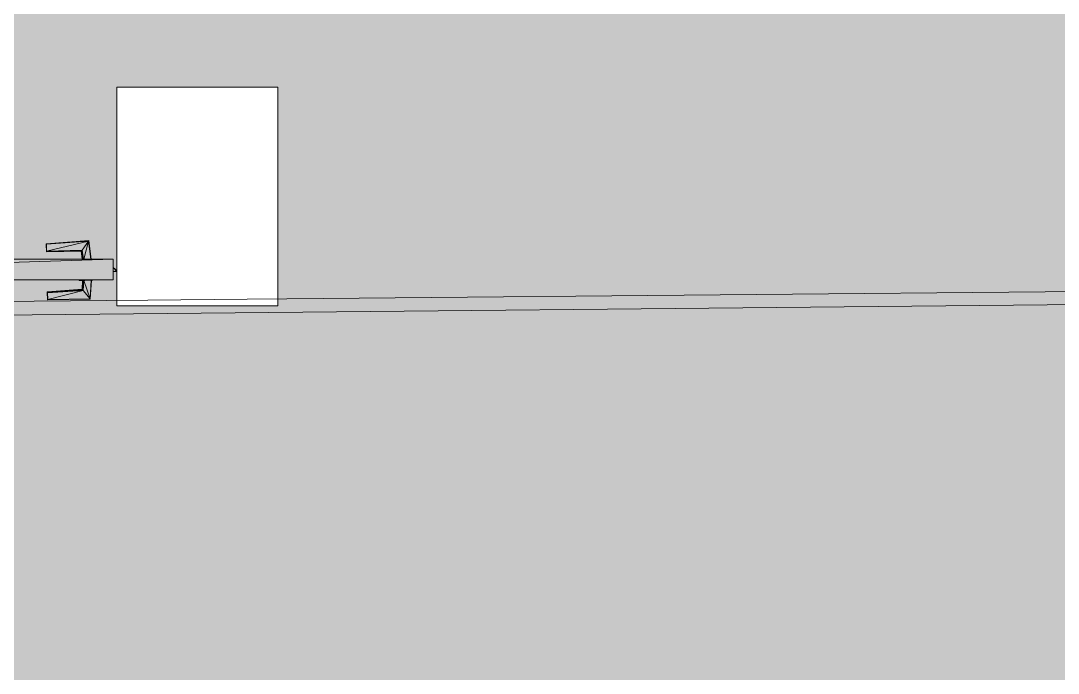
# Model space of a CAD drawing. Header units: millimetres. Extents: x 132836 to 1862386, y -330276 to -143438.
# Drawn here: x 209873 to 211583, y -272100 to -271025 of the extents above; entities that cross this region are included whole.
import ezdxf

# ---------------------------------------------------------------- set-up
doc = ezdxf.new("R2010")
doc.units = ezdxf.units.MM
doc.header["$MEASUREMENT"] = 0
doc.linetypes.add('Wipeout_Contour', pattern=[1000, 0, -1000])
for name, color, linetype in [('Divers - Dessin général', 7, 'Continuous'), ('Nouveau_0', 7, 'Continuous'), ('Structure - Murs extérieurs', 7, 'Continuous')]:
    doc.layers.add(name, color=color, linetype=linetype)

msp = doc.modelspace()

# ---------------------------------------------------------------- hatches: boundary and pattern name
at = {"linetype": 'Continuous', "lineweight": 0, "true_color": 0x6f6f6f}
h = msp.add_hatch(color=8, dxfattribs=at)
h.paths.add_polyline_path([(141848.442, -275935.042), (141848.442, -295062.571), (269220.821, -293826.868), (269220.821, -270902.734), (268763.049, -270902.734), (254213.6, -271040.575), (254213.6, -163437.635), (153156.2, -163437.635), (153156.2, -271040.575), (153182.962, -271040.57), (153183.146, -272000.514, -0.40942736), (149183.681, -275935.042)])
h.paths.add_polyline_path([(158435.584, -260639.953), (155145.584, -260639.953), (155145.584, -248364.953), (155145.584, -243089.974), (155145.584, -242189.974), (158435.584, -242189.974)], flags=0)
h.paths.add_polyline_path([(196775.042, -260810.571), (196775.042, -222495.57), (186955.542, -222495.57), (186955.542, -218295.57), (196754.55, -218295.57), (196754.55, -208495.57), (196754.55, -204495.57), (193355.542, -204495.57), (193355.542, -201780.57), (193355.542, -195161.535), (195576.034, -195161.535), (195576.034, -189810.571), (217850.068, -189810.571), (217850.068, -262266.885), (245610.045, -262266.885), (245610.045, -253395.571), (245626.034, -253395.571), (246426.034, -253395.571), (247826.034, -253395.571), (247826.034, -248005.571), (247826.034, -246605.571), (245626.034, -246605.571), (245610.045, -246605.571), (245610.045, -171995.57), (212806.28, -171995.57), (161503.433, -171995.57), (161503.433, -193810.571), (161503.433, -230015.57), (161503.433, -260810.571)], flags=0)
h.paths.add_polyline_path([(162737.042, -269433.913, -0.09031866), (162858.773, -268727.623, -0.20144873), (163912.639, -267592.74, -0.10421145), (164718.006, -267415.055), (165317.979, -267409.371, -0.10404461), (166125.354, -267571.244, -0.23825546), (167284.257, -268953.318, -0.05518862), (167336.836, -269390.334), (167338.931, -269611.438), (167351.046, -270890.267), (167092.583, -271892.761, -0.26794919), (165370.083, -272909.124), (164770.11, -272914.808, -0.19371746), (163379.252, -272370.185, -0.07056876), (163028.663, -271931.262, -0.1316525), (162751.253, -270933.845)], flags=0)
h.paths.add_polyline_path([(173316.986, -273599.031), (173316.986, -273452.052), (173330.488, -267377.824, -0.3805567), (175316.986, -265609.826), (175394.714, -265609.826), (175394.714, -270609.826), (190394.714, -270609.826), (190394.714, -265609.826), (195356.191, -265609.826, -0.41421356), (196856.191, -267109.826), (196856.191, -273660.699, -0.34550161), (195137.285, -275433.432), (175327.752, -275599.002, -0.4157911)], flags=0)
h.paths.add_polyline_path([(205510.093, -271504.083, -0.13447393), (205230.948, -270484.937), (205230.948, -268984.937, -0.41421356), (207230.948, -266984.937), (207830.948, -266984.937, -0.41421356), (209830.948, -268984.937), (209830.948, -270484.937, -0.12882035), (209574.03, -271465.581, -0.27093629), (207830.948, -272484.937), (207230.948, -272484.937, -0.26498)], flags=0)
h.paths.add_polyline_path([(217862.687, -273329.325), (217869.949, -267730.336, -0.09856151), (218100.718, -266943.721), (218117.681, -266951.545, -0.258849), (219955.479, -265605.827), (219953.141, -265587.294), (220637.569, -265587.294), (220637.569, -265687.294), (220637.569, -270687.294), (250537.569, -270687.294), (250537.569, -265687.294), (252208.004, -265687.294), (254186.294, -265687.294), (254186.294, -267687.294), (254186.294, -271062.255, 0.00134576), (254186.323, -271073.021), (254197.209, -273095.233, -0.41421356), (252208.004, -275105.97), (243484.534, -275105.97, -0.00518896), (243431.438, -275116.103), (235447.992, -275196.191), (220071.012, -275253.24, -0.38655333), (217873.089, -273475.385, -0.02518922)], flags=0)

# ---------------------------------------------------------------- linework, layer by layer
at = {"color": 7, "linetype": 'Continuous', "lineweight": 20}
for p, q in [((209984.682, -271387.249), (209914.666, -271392.795)), ((209984.717, -271387.278), (209914.666, -271392.795)), ((209984.717, -271387.278), (209914.701, -271392.818)), ((209914.741, -271392.869), (209984.717, -271387.278)), ((209984.729, -271387.346), (209914.741, -271392.869)), ((209984.706, -271387.453), (209914.741, -271392.869)), ((209914.782, -271392.949), (209984.706, -271387.453)), ((209984.659, -271387.599), (209914.782, -271392.949)), ((209984.659, -271387.599), (209914.823, -271393.059)), ((209914.869, -271393.198), (209984.659, -271387.599)), ((209984.589, -271387.784), (209914.869, -271393.198)), ((209984.485, -271388.008), (209914.869, -271393.198)), ((209984.485, -271388.008), (209914.91, -271393.367)), ((209915.334, -271404.415), (209984.485, -271388.008)), ((209974.199, -271402.743), (209984.485, -271388.008)), ((209976.644, -271418.004), (209984.485, -271388.008)), ((209984.485, -271388.008), (209984.589, -271387.784)), ((209988.498, -271418.004), (209984.485, -271388.008)), ((209984.485, -271388.008), (209988.626, -271418.004)), ((209984.589, -271387.784), (209984.659, -271387.599)), ((209988.632, -271418.004), (209984.589, -271387.784)), ((209984.589, -271387.784), (209988.725, -271418.004)), ((209984.659, -271387.599), (209984.706, -271387.453)), ((209984.659, -271387.599), (209988.794, -271418.004)), ((209988.731, -271418.004), (209984.659, -271387.599)), ((209984.717, -271387.278), (209984.682, -271387.249)), ((209984.706, -271387.453), (209984.729, -271387.346)), ((209988.794, -271418.004), (209984.706, -271387.453)), ((209984.729, -271387.346), (209984.717, -271387.278)), ((209988.829, -271418.004), (209984.729, -271387.346)), ((209988.794, -271418.004), (209984.729, -271387.346)), ((209914.486, -271393.123), (209914.457, -271393.276)), ((209914.457, -271393.276), (209914.881, -271404.325)), ((209914.457, -271393.276), (209914.933, -271404.809)), ((209914.521, -271392.999), (209914.486, -271393.123)), ((209914.486, -271393.123), (209914.933, -271404.809)), ((209914.486, -271393.123), (209914.985, -271405.209)), ((209914.556, -271392.905), (209914.521, -271392.999)), ((209914.521, -271392.999), (209914.985, -271405.209)), ((209914.521, -271392.999), (209915.032, -271405.526)), ((209914.59, -271392.839), (209914.556, -271392.905)), ((209914.556, -271392.905), (209915.032, -271405.526)), ((209914.556, -271392.905), (209915.084, -271405.755)), ((209914.625, -271392.803), (209914.59, -271392.839)), ((209914.59, -271392.839), (209915.084, -271405.755)), ((209914.59, -271392.839), (209915.131, -271405.903)), ((209914.666, -271392.795), (209914.625, -271392.803)), ((209914.625, -271392.803), (209915.131, -271405.903)), ((209915.131, -271405.903), (209914.666, -271392.795)), ((209914.666, -271392.795), (209915.165, -271405.949)), ((209914.666, -271392.795), (209915.206, -271405.912)), ((209914.701, -271392.818), (209914.666, -271392.795)), ((209914.701, -271392.818), (209915.206, -271405.912)), ((209914.741, -271392.869), (209914.701, -271392.818)), ((209915.206, -271405.912), (209914.741, -271392.869)), ((209914.741, -271392.869), (209915.235, -271405.786)), ((209914.782, -271392.949), (209914.741, -271392.869)), ((209915.235, -271405.786), (209914.782, -271392.949)), ((209914.782, -271392.949), (209915.27, -271405.572)), ((209914.823, -271393.059), (209914.782, -271392.949)), ((209915.27, -271405.572), (209914.823, -271393.059)), ((209914.823, -271393.059), (209915.293, -271405.271)), ((209914.869, -271393.198), (209914.823, -271393.059)), ((209915.293, -271405.271), (209914.869, -271393.198)), ((209914.869, -271393.198), (209915.316, -271404.885)), ((209914.91, -271393.367), (209914.869, -271393.198)), ((209914.881, -271404.325), (209914.933, -271404.809)), ((209915.316, -271404.885), (209914.91, -271393.367)), ((209915.334, -271404.415), (209914.91, -271393.367)), ((209914.933, -271404.809), (209914.985, -271405.209)), ((209914.985, -271405.209), (209915.032, -271405.526)), ((209915.032, -271405.526), (209915.084, -271405.755)), ((209915.084, -271405.755), (209915.131, -271405.903)), ((209915.131, -271405.903), (209915.165, -271405.949)), ((209915.165, -271405.949), (209972.433, -271404.791)), ((209915.165, -271405.949), (209915.206, -271405.912)), ((209915.206, -271405.912), (209972.526, -271404.741)), ((209972.433, -271404.791), (209915.206, -271405.912)), ((209915.206, -271405.912), (209915.235, -271405.786)), ((209915.235, -271405.786), (209972.7, -271404.573)), ((209972.526, -271404.741), (209915.235, -271405.786)), ((209915.235, -271405.786), (209915.27, -271405.572)), ((209915.27, -271405.572), (209973.293, -271403.885)), ((209915.27, -271405.572), (209972.956, -271404.288)), ((209972.7, -271404.573), (209915.27, -271405.572)), ((209915.27, -271405.572), (209915.293, -271405.271)), ((209915.293, -271405.271), (209973.293, -271403.885)), ((209915.293, -271405.271), (209915.316, -271404.885)), ((209915.316, -271404.885), (209974.199, -271402.743)), ((209915.316, -271404.885), (209973.705, -271403.37)), ((209973.293, -271403.885), (209915.316, -271404.885)), ((209915.316, -271404.885), (209915.334, -271404.415)), ((209974.199, -271402.743), (209915.334, -271404.415)), ((209972.433, -271404.791), (209972.526, -271404.741)), ((209972.433, -271404.791), (209974.199, -271418.004)), ((209972.526, -271404.741), (209972.7, -271404.573)), ((209974.205, -271418.004), (209972.526, -271404.741)), ((209972.526, -271404.741), (209974.297, -271418.004)), ((209972.526, -271404.741), (209974.478, -271418.004)), ((209972.7, -271404.573), (209972.956, -271404.288)), ((209972.7, -271404.573), (209974.495, -271418.004)), ((209972.956, -271404.288), (209973.293, -271403.885)), ((209974.518, -271418.004), (209972.956, -271404.288)), ((209972.956, -271404.288), (209974.791, -271418.004)), ((209972.956, -271404.288), (209975.151, -271418.004)), ((209973.293, -271403.885), (209973.705, -271403.37)), ((209973.293, -271403.885), (209975.18, -271418.004)), ((209973.293, -271403.885), (209975.633, -271418.004)), ((209973.705, -271403.37), (209974.199, -271402.743)), ((209973.705, -271403.37), (209975.668, -271418.004)), ((209973.705, -271403.37), (209976.197, -271418.004)), ((209974.199, -271402.743), (209976.237, -271418.004)), ((209993.174, -271418.004), (209994.928, -271417.914)), ((209995.381, -271418.004), (209994.928, -271417.914)), ((209994.928, -271417.914), (209995.59, -271418.004)), ((209994.928, -271417.914), (209995.148, -271417.914)), ((209995.601, -271418.004), (209995.148, -271417.914)), ((209995.148, -271417.914), (209995.735, -271417.993)), ((209995.148, -271417.914), (209995.346, -271417.916)), ((209995.735, -271417.993), (209995.346, -271417.916)), ((209995.346, -271417.916), (209995.799, -271417.978)), ((209995.346, -271417.916), (209995.509, -271417.92)), ((209995.799, -271417.978), (209995.509, -271417.92)), ((209995.509, -271417.92), (209995.636, -271417.925)), ((209995.799, -271417.978), (209995.636, -271417.925)), ((209995.636, -271417.925), (209995.828, -271417.963)), ((209995.636, -271417.925), (209995.735, -271417.932)), ((209995.671, -271418.004), (209995.735, -271417.993)), ((209995.828, -271417.963), (209995.735, -271417.932)), ((209995.735, -271417.932), (209995.828, -271417.951)), ((209995.735, -271417.993), (209995.799, -271417.978)), ((209995.735, -271417.993), (209995.735, -271418.004)), ((209995.828, -271417.951), (209995.799, -271417.941)), ((209995.799, -271417.978), (209995.828, -271417.963)), ((209995.799, -271417.978), (209995.799, -271418.004)), ((209995.828, -271417.951), (209995.828, -271417.963)), ((209995.828, -271417.963), (209995.828, -271417.951)), ((209995.828, -271417.963), (209995.828, -271418.004)), ((209968.809, -271453.199), (209968.774, -271451.973)), ((209968.838, -271453.197), (209968.797, -271451.973)), ((209968.838, -271453.197), (209968.809, -271451.973)), ((209968.838, -271453.197), (209968.809, -271453.199)), ((209968.809, -271453.199), (209968.838, -271453.197)), ((209968.908, -271453.195), (209968.838, -271453.197)), ((209968.908, -271453.195), (209968.867, -271451.973)), ((209968.908, -271453.195), (209968.884, -271451.973)), ((209969.001, -271453.191), (209968.908, -271453.195)), ((209969.001, -271453.191), (209968.96, -271451.973)), ((209969.001, -271453.191), (209968.983, -271451.973)), ((209969.03, -271453.189), (209969.001, -271453.191)), ((209969.128, -271453.185), (209969.03, -271453.189)), ((209969.128, -271453.185), (209969.088, -271451.973)), ((209969.291, -271453.177), (209969.128, -271453.185)), ((209969.291, -271453.177), (209969.221, -271451.973)), ((209969.291, -271453.177), (209969.25, -271451.973)), ((209969.291, -271453.177), (209969.285, -271451.973)), ((209969.483, -271453.169), (209969.291, -271453.177)), ((209969.483, -271453.169), (209969.442, -271451.973)), ((209969.483, -271453.169), (209969.483, -271451.973)), ((209969.709, -271453.159), (209969.483, -271453.169)), ((209969.709, -271453.159), (209969.668, -271451.973)), ((209971.887, -271453.061), (209969.709, -271453.159)), ((209971.887, -271453.061), (209971.498, -271451.973)), ((209971.887, -271453.061), (209971.852, -271451.973)), ((209972.195, -271451.973), (209971.887, -271453.061)), ((209974.065, -271452.963), (209971.887, -271453.061)), ((209974.739, -271452.933), (209973.752, -271467.354)), ((209974.64, -271452.937), (209973.752, -271467.354)), ((209974.936, -271452.924), (209973.844, -271467.407)), ((209974.739, -271452.933), (209973.844, -271467.407)), ((209974.065, -271452.963), (209974.03, -271451.973)), ((209975.227, -271452.911), (209974.03, -271467.57)), ((209974.936, -271452.924), (209974.03, -271467.57)), ((209974.611, -271452.939), (209974.065, -271452.963)), ((209975.616, -271452.894), (209974.309, -271467.843)), ((209975.227, -271452.911), (209974.309, -271467.843)), ((209976.243, -271452.865), (209974.611, -271452.939)), ((209975.616, -271452.894), (209974.669, -271468.223)), ((209976.667, -271452.846), (209975.122, -271468.708)), ((209976.098, -271452.872), (209975.122, -271468.708)), ((209975.616, -271452.894), (209975.122, -271468.708)), ((209976.667, -271452.846), (209975.651, -271469.296)), ((209976.243, -271452.865), (209975.924, -271451.973)), ((209976.243, -271452.865), (209976.214, -271451.973)), ((209976.499, -271451.973), (209976.243, -271452.865)), ((209978.427, -271452.767), (209976.243, -271452.865)), ((209986.953, -271482.979), (209976.667, -271452.846)), ((209978.398, -271451.973), (209978.427, -271452.767)), ((209980.611, -271452.669), (209978.427, -271452.767)), ((209980.611, -271452.669), (209980.361, -271451.973)), ((209980.588, -271451.973), (209980.611, -271452.669)), ((209980.808, -271451.973), (209980.611, -271452.669)), ((209980.942, -271452.654), (209980.611, -271452.669)), ((209982.789, -271452.571), (209980.942, -271452.654)), ((209982.766, -271451.973), (209982.789, -271452.571)), ((209984.967, -271452.473), (209982.789, -271452.571)), ((209984.967, -271452.473), (209984.787, -271451.973)), ((209984.949, -271451.973), (209984.967, -271452.473)), ((209987.145, -271452.375), (209984.967, -271452.473)), ((209986.953, -271482.979), (209988.847, -271452.299)), ((209987.145, -271452.375), (209987, -271451.973)), ((209987.069, -271483.18), (209988.847, -271452.299)), ((209987.069, -271483.18), (209988.974, -271452.316)), ((209987.069, -271483.18), (209989.073, -271452.33)), ((209987.133, -271451.973), (209987.145, -271452.375)), ((209987.255, -271451.973), (209987.145, -271452.375)), ((209989.317, -271452.278), (209987.145, -271452.375)), ((209987.157, -271483.345), (209989.073, -271452.33)), ((209987.209, -271483.473), (209989.073, -271452.33)), ((209987.209, -271483.473), (209989.137, -271452.342)), ((209987.238, -271483.566), (209989.137, -271452.342)), ((209987.238, -271483.566), (209989.166, -271452.351)), ((209988.974, -271452.316), (209988.847, -271452.299)), ((209988.98, -271452.293), (209988.876, -271452.297)), ((209989.073, -271452.33), (209988.974, -271452.316)), ((209989.137, -271452.342), (209989.073, -271452.33)), ((209989.166, -271452.351), (209989.137, -271452.342)), ((209989.306, -271451.973), (209989.317, -271452.278)), ((209991.489, -271452.18), (209989.317, -271452.278)), ((209991.489, -271452.18), (209991.414, -271451.973)), ((209991.484, -271451.973), (209991.489, -271452.18)), ((209991.547, -271451.973), (209991.489, -271452.18)), ((209993.65, -271452.083), (209991.489, -271452.18)), ((209993.644, -271451.973), (209993.65, -271452.083)), ((209995.811, -271451.986), (209993.65, -271452.083)), ((209995.811, -271451.986), (209995.805, -271451.973)), ((209995.938, -271451.981), (209995.811, -271451.986)), ((209995.938, -271451.973), (209995.938, -271451.981)), ((209996.031, -271451.976), (209995.938, -271451.981)), ((209996.101, -271451.973), (209996.031, -271451.976)), ((209916.443, -271472.891), (209916.426, -271473.369)), ((209916.426, -271473.369), (209916.786, -271484.421)), ((209916.466, -271472.495), (209916.443, -271472.891)), ((209916.443, -271472.891), (209916.827, -271484.58)), ((209916.443, -271472.891), (209916.786, -271484.421)), ((209916.496, -271472.185), (209916.466, -271472.495)), ((209916.466, -271472.495), (209916.873, -271484.71)), ((209916.466, -271472.495), (209916.827, -271484.58)), ((209916.525, -271471.962), (209916.496, -271472.185)), ((209916.496, -271472.185), (209916.914, -271484.81)), ((209916.496, -271472.185), (209916.873, -271484.71)), ((209916.559, -271471.826), (209916.525, -271471.962)), ((209916.525, -271471.962), (209916.954, -271484.882)), ((209916.525, -271471.962), (209916.914, -271484.81)), ((209916.6, -271471.78), (209916.559, -271471.826)), ((209916.559, -271471.826), (209917.03, -271484.937)), ((209916.559, -271471.826), (209916.989, -271484.925)), ((209916.559, -271471.826), (209916.954, -271484.882)), ((209973.752, -271467.354), (209916.6, -271471.78)), ((209916.635, -271471.817), (209916.6, -271471.78)), ((209916.6, -271471.78), (209917.03, -271484.937)), ((209916.635, -271471.817), (209973.752, -271467.354)), ((209973.844, -271467.407), (209916.635, -271471.817)), ((209916.681, -271471.955), (209916.635, -271471.817)), ((209916.635, -271471.817), (209917.105, -271484.876)), ((209916.635, -271471.817), (209917.065, -271484.921)), ((209916.635, -271471.817), (209917.03, -271484.937)), ((209916.681, -271471.955), (209973.844, -271467.407)), ((209974.03, -271467.57), (209916.681, -271471.955)), ((209916.728, -271472.175), (209916.681, -271471.955)), ((209916.681, -271471.955), (209917.14, -271484.8)), ((209916.681, -271471.955), (209917.105, -271484.876)), ((209974.03, -271467.57), (209916.728, -271472.175)), ((209974.309, -271467.843), (209916.728, -271472.175)), ((209974.669, -271468.223), (209916.728, -271472.175)), ((209916.774, -271472.482), (209916.728, -271472.175)), ((209916.728, -271472.175), (209917.175, -271484.696)), ((209916.728, -271472.175), (209917.14, -271484.8)), ((209974.669, -271468.223), (209916.774, -271472.482)), ((209916.821, -271472.874), (209916.774, -271472.482)), ((209916.774, -271472.482), (209917.204, -271484.563)), ((209916.774, -271472.482), (209917.175, -271484.696)), ((209974.669, -271468.223), (209916.821, -271472.874)), ((209975.122, -271468.708), (209916.821, -271472.874)), ((209975.651, -271469.296), (209916.821, -271472.874)), ((209916.821, -271472.874), (209916.873, -271473.349)), ((209916.821, -271472.874), (209917.239, -271484.401)), ((209916.821, -271472.874), (209917.204, -271484.563)), ((209975.651, -271469.296), (209916.873, -271473.349)), ((209916.873, -271473.349), (209917.239, -271484.401)), ((209917.239, -271484.401), (209975.651, -271469.296)), ((209973.844, -271467.407), (209973.752, -271467.354)), ((209974.03, -271467.57), (209973.844, -271467.407)), ((209974.309, -271467.843), (209974.03, -271467.57)), ((209974.669, -271468.223), (209974.309, -271467.843)), ((209975.122, -271468.708), (209974.669, -271468.223)), ((209975.122, -271468.708), (209975.651, -271469.296)), ((209986.953, -271482.979), (209975.651, -271469.296)), ((209916.786, -271484.421), (209916.827, -271484.58)), ((209916.827, -271484.58), (209916.873, -271484.71)), ((209916.873, -271484.71), (209916.914, -271484.81)), ((209916.914, -271484.81), (209916.954, -271484.882)), ((209916.954, -271484.882), (209916.989, -271484.925)), ((209916.989, -271484.925), (209917.03, -271484.937)), ((209917.03, -271484.937), (209987.203, -271483.643)), ((209917.03, -271484.937), (209917.065, -271484.921)), ((209917.065, -271484.921), (209987.238, -271483.566)), ((209917.065, -271484.921), (209987.232, -271483.623)), ((209987.203, -271483.643), (209917.065, -271484.921)), ((209917.065, -271484.921), (209917.105, -271484.876)), ((209917.105, -271484.876), (209987.209, -271483.473)), ((209987.238, -271483.566), (209917.105, -271484.876)), ((209917.105, -271484.876), (209917.14, -271484.8)), ((209917.14, -271484.8), (209987.157, -271483.345)), ((209987.209, -271483.473), (209917.14, -271484.8)), ((209917.14, -271484.8), (209917.175, -271484.696)), ((209917.175, -271484.696), (209987.157, -271483.345)), ((209917.175, -271484.696), (209917.204, -271484.563)), ((209917.204, -271484.563), (209986.953, -271482.979)), ((209917.204, -271484.563), (209987.069, -271483.18)), ((209917.204, -271484.563), (209987.157, -271483.345)), ((209917.204, -271484.563), (209917.239, -271484.401)), ((209917.239, -271484.401), (209986.953, -271482.979)), ((209987.069, -271483.18), (209986.953, -271482.979)), ((209987.157, -271483.345), (209987.069, -271483.18)), ((209987.209, -271483.473), (209987.157, -271483.345)), ((209987.203, -271483.643), (209987.232, -271483.623)), ((209987.238, -271483.566), (209987.209, -271483.473)), ((209987.232, -271483.623), (209987.238, -271483.566))]:
    msp.add_line(p, q, dxfattribs=at)
msp.add_point((209973.746, -271467.354), dxfattribs=at)

# ---------------------------------------------------------------- next in the draw order: wipeouts: each hides what was drawn before it
at = {"color": 254, "linetype": 'Wipeout_Contour', "lineweight": 0, "ltscale": 1372766.156146965}
msp.add_wipeout([(210296.253, -271134.706), (210030.949, -271134.706), (210030.949, -271494.706), (210296.253, -271494.706)], dxfattribs=at).dxf.layer = 'Structure - Murs extérieurs'

# ---------------------------------------------------------------- next in the draw order: linework, layer by layer
at = {"color": 7, "linetype": 'Continuous', "lineweight": 20}
for p, q in [((210025.141, -271418.004), (208880.948, -271451.973)), ((208880.948, -271418.004), (210025.141, -271418.004)), ((210025.141, -271418.004), (210025.141, -271451.973)), ((210025.141, -271431.592), (210030.949, -271438.386)), ((210025.141, -271431.592), (210030.949, -271436.473)), ((210025.141, -271438.386), (210030.949, -271438.386)), ((210030.949, -271436.473), (210030.949, -271438.386)), ((210025.141, -271451.973), (208880.948, -271451.973))]:
    msp.add_line(p, q, dxfattribs=at)
at = {"layer": 'Divers - Dessin général', "color": 8, "linetype": 'Continuous', "lineweight": 5}
msp.add_lwpolyline([(254205.676, -163437.635), (254186.294, -271067.638), (152856.388, -272027.634), (152839.018, -197317.635), (152835.676, -163437.635)], close=True, dxfattribs=at)
at = {"layer": 'Divers - Dessin général', "color": 14, "linetype": 'Continuous', "lineweight": 5, "true_color": 0x990000}
msp.add_lwpolyline([(254205.676, -163437.635), (254186.294, -271067.638), (152856.388, -272027.634), (152839.018, -197317.635), (152835.676, -163437.635)], close=True, dxfattribs=at)
at = {"layer": 'Nouveau_0', "color": 8, "linetype": 'Continuous', "lineweight": 5}
msp.add_line((152835.676, -272063.016), (254199.193, -271079.638), dxfattribs=at)
msp.add_line((152835.676, -272063.016), (254199.193, -271079.638), dxfattribs=at)
at = {"layer": 'Nouveau_0', "color": 8, "linetype": 'Continuous', "lineweight": 5, "flags": 128}
msp.add_lwpolyline([(152835.676, -272063.016), (254199.193, -271079.638), (254199.193, -163437.635), (152835.676, -163437.635), (152835.676, -197326.333)], close=True, dxfattribs=at)
at = {"layer": 'Structure - Murs extérieurs', "color": 7, "linetype": 'Continuous', "lineweight": 5}
for points in [[(210296.253, -271134.706), (210030.949, -271134.706)], [(210030.949, -271134.706), (210030.949, -271494.706)], [(210296.253, -271494.706), (210296.253, -271134.706)], [(210030.949, -271494.706), (210296.253, -271494.706)]]:
    msp.add_lwpolyline(points, dxfattribs=at)

doc.saveas('drawing.dxf')
